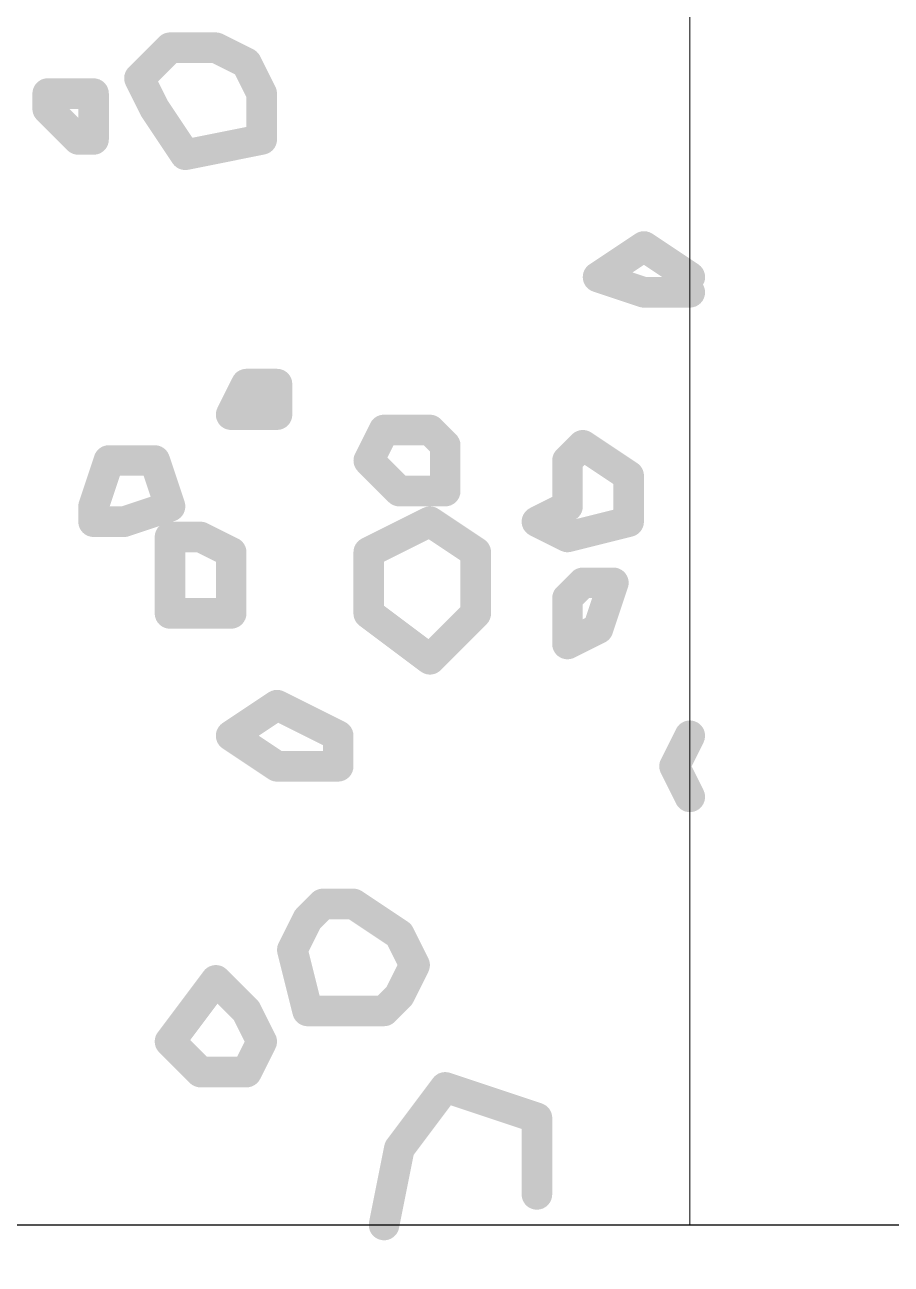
# Model space of a CAD drawing. Header units: inches. Extents: x -1597 to 5492, y -569 to 966.
# Drawn here: x 967.07 to 985.96, y -422.76 to -395.74 of the extents above; entities that cross this region are included whole.
import ezdxf

# ---------------------------------------------------------------- set-up
doc = ezdxf.new("R2010")
doc.units = ezdxf.units.IN
doc.header["$MEASUREMENT"] = 0
doc.layers.add('PDF3_Geometry', color=7, linetype='Continuous')
doc.layers.add('PDF3_Solid Fills', color=7, linetype='Continuous', true_color=0xffffff)

msp = doc.modelspace()

# ---------------------------------------------------------------- hatches: boundary and pattern name
at = {"layer": 'PDF3_Solid Fills', "transparency": 33554558}
for points in [[(969.330273, -396.667148), (969.996939, -396.000482), (969.996939, -396.000482, -0.414194302), (970.468373, -396.000482), (970.468373, -396.000482, -0.414188835), (970.468373, -396.471885), (970.468373, -396.471885), (969.801706, -397.138552), (969.801706, -397.138552, -0.414194292), (969.330273, -397.138552), (969.330273, -397.138552, -0.414188848)], [(970.232673, -395.902852), (970.566006, -395.902852), (970.566006, -395.902852, -0.414183753), (970.899339, -396.236185), (970.899339, -396.236185, -0.414179996), (970.566006, -396.569518), (970.566006, -396.569518), (970.232673, -396.569518), (970.232673, -396.569518, -0.414217492), (969.899339, -396.236185), (969.899339, -396.236185, -0.414221249)], [(970.566006, -395.902852), (971.232673, -395.902852), (971.232673, -395.902852, -0.414183748), (971.566006, -396.236185), (971.566006, -396.236185, -0.414180004), (971.232673, -396.569518), (971.232673, -396.569518), (970.566006, -396.569518), (970.566006, -396.569518, -0.414217514), (970.232673, -396.236185), (970.232673, -396.236185, -0.414221257)], [(971.381739, -395.938042), (972.048406, -396.271375), (972.048406, -396.271375, -0.414181089), (972.197473, -396.718588), (972.197473, -396.718588, -0.414200393), (971.750239, -396.867658), (971.750239, -396.867658), (971.083573, -396.534325), (971.083573, -396.534325, -0.414181081), (970.934506, -396.087112), (970.934506, -396.087112, -0.41420038)], [(972.197473, -396.420445), (972.530806, -397.087112), (972.530806, -397.087112, -0.41418109), (972.381739, -397.534325), (972.381739, -397.534325, -0.414200372), (971.934506, -397.385255), (971.934506, -397.385255), (971.601173, -396.718588), (971.601173, -396.718588, -0.414181083), (971.750239, -396.271375), (971.750239, -396.271375, -0.414200378)], [(969.864139, -396.753778), (970.197473, -397.420445), (970.197473, -397.420445, -0.414181069), (970.048406, -397.867658), (970.048406, -397.867658, -0.41420038), (969.601173, -397.718588), (969.601173, -397.718588), (969.267839, -397.051922), (969.267839, -397.051922, -0.414181063), (969.416906, -396.604708), (969.416906, -396.604708, -0.414200366)], [(967.566006, -396.902852), (968.232673, -396.902852), (968.232673, -396.902852, -0.414183762), (968.566006, -397.236185), (968.566006, -397.236185, -0.414179991), (968.232673, -397.569518), (968.232673, -397.569518), (967.566006, -397.569518), (967.566006, -397.569518, -0.414217503), (967.232673, -397.236185), (967.232673, -397.236185, -0.414221244)], [(967.899339, -397.236185), (967.899339, -397.569518), (967.899339, -397.569518, -0.414180011), (967.566006, -397.902852), (967.566006, -397.902852, -0.414217501), (967.232673, -397.569518), (967.232673, -397.569518), (967.232673, -397.236185), (967.232673, -397.236185, -0.414221244), (967.566006, -396.902852), (967.566006, -396.902852, -0.414183769)], [(968.232673, -396.902852), (968.566006, -396.902852), (968.566006, -396.902852, -0.414183751), (968.899339, -397.236185), (968.899339, -397.236185, -0.414179994), (968.566006, -397.569518), (968.566006, -397.569518), (968.232673, -397.569518), (968.232673, -397.569518, -0.414217496), (967.899339, -397.236185), (967.899339, -397.236185, -0.414221238)], [(968.899339, -397.236185), (968.899339, -397.569518), (968.899339, -397.569518, -0.414179993), (968.566006, -397.902852), (968.566006, -397.902852, -0.414217484), (968.232673, -397.569518), (968.232673, -397.569518), (968.232673, -397.236185), (968.232673, -397.236185, -0.414221256), (968.566006, -396.902852), (968.566006, -396.902852, -0.414183751)], [(972.566006, -397.236185), (972.566006, -398.236185), (972.566006, -398.236185, -0.414180004), (972.232673, -398.569518), (972.232673, -398.569518, -0.414217514), (971.899339, -398.236185), (971.899339, -398.236185), (971.899339, -397.236185), (971.899339, -397.236185, -0.414221243), (972.232673, -396.902852), (972.232673, -396.902852, -0.414183748)], [(967.801706, -397.333815), (968.135039, -397.667148), (968.135039, -397.667148, -0.414188829), (968.135039, -398.138552), (968.135039, -398.138552, -0.414194288), (967.663606, -398.138552), (967.663606, -398.138552), (967.330273, -397.805218), (967.330273, -397.805218, -0.41418883), (967.330273, -397.333815), (967.330273, -397.333815, -0.414194299)], [(968.899339, -397.569518), (968.899339, -398.236185), (968.899339, -398.236185, -0.414179991), (968.566006, -398.569518), (968.566006, -398.569518, -0.414217512), (968.232673, -398.236185), (968.232673, -398.236185), (968.232673, -397.569518), (968.232673, -397.569518, -0.414221248), (968.566006, -397.236185), (968.566006, -397.236185, -0.414183757)], [(970.176673, -397.384615), (970.843339, -398.384615), (970.843339, -398.384615, -0.414222865), (970.750906, -398.846868), (970.750906, -398.846868, -0.414196009), (970.288639, -398.754418), (970.288639, -398.754418), (969.621973, -397.754418), (969.621973, -397.754418, -0.414222873), (969.714406, -397.292165), (969.714406, -397.292165, -0.414196016)], [(968.135039, -397.667148), (968.468373, -398.000482), (968.468373, -398.000482, -0.414188847), (968.468373, -398.471885), (968.468373, -398.471885, -0.414194296), (967.996939, -398.471885), (967.996939, -398.471885), (967.663606, -398.138552), (967.663606, -398.138552, -0.41418884), (967.663606, -397.667148), (967.663606, -397.667148, -0.414194306)], [(968.232673, -397.902852), (968.566006, -397.902852), (968.566006, -397.902852, -0.41418376), (968.899339, -398.236185), (968.899339, -398.236185, -0.414179991), (968.566006, -398.569518), (968.566006, -398.569518), (968.232673, -398.569518), (968.232673, -398.569518, -0.414217493), (967.899339, -398.236185), (967.899339, -398.236185, -0.414221247)], [(970.500606, -398.242655), (972.167273, -397.909322), (972.167273, -397.909322, -0.41422649), (972.559506, -398.170812), (972.559506, -398.170812, -0.414189341), (972.298039, -398.563045), (972.298039, -398.563045), (970.631373, -398.896378), (970.631373, -398.896378, -0.414226511), (970.239139, -398.634888), (970.239139, -398.634888, -0.414189334)], [(979.381073, -400.958832), (980.381073, -400.292165), (980.381073, -400.292165, -0.414196027), (980.843339, -400.384615), (980.843339, -400.384615, -0.414222861), (980.750906, -400.846868), (980.750906, -400.846868), (979.750906, -401.513535), (979.750906, -401.513535, -0.414196018), (979.288639, -401.421085), (979.288639, -401.421085, -0.41422285)], [(980.750906, -400.292165), (981.750906, -400.958832), (981.750906, -400.958832, -0.414222868), (981.843339, -401.421085), (981.843339, -401.421085, -0.414196022), (981.381073, -401.513535), (981.381073, -401.513535), (980.381073, -400.846868), (980.381073, -400.846868, -0.414222873), (980.288639, -400.384615), (980.288639, -400.384615, -0.414196008)], [(979.671406, -400.919955), (980.671406, -401.253288), (980.671406, -401.253288, -0.414224023), (980.882206, -401.674925), (980.882206, -401.674925, -0.414244871), (980.460573, -401.885745), (980.460573, -401.885745), (979.460573, -401.552412), (979.460573, -401.552412, -0.414224042), (979.249773, -401.130775), (979.249773, -401.130775, -0.414244887)], [(980.566006, -401.236185), (981.566006, -401.236185), (981.566006, -401.236185, -0.414183756), (981.899339, -401.569518), (981.899339, -401.569518, -0.414179984), (981.566006, -401.902852), (981.566006, -401.902852), (980.566006, -401.902852), (980.566006, -401.902852, -0.414217504), (980.232673, -401.569518), (980.232673, -401.569518, -0.414221247)], [(972.197473, -403.718588), (971.864139, -404.385255), (971.864139, -404.385255, -0.414200373), (971.416906, -404.534325), (971.416906, -404.534325, -0.414181075), (971.267839, -404.087112), (971.267839, -404.087112), (971.601173, -403.420445), (971.601173, -403.420445, -0.414200385), (972.048406, -403.271375), (972.048406, -403.271375, -0.414181072)], [(971.899339, -403.236185), (972.566006, -403.236185), (972.566006, -403.236185, -0.414183761), (972.899339, -403.569518), (972.899339, -403.569518, -0.414179992), (972.566006, -403.902852), (972.566006, -403.902852), (971.899339, -403.902852), (971.899339, -403.902852, -0.414217496), (971.566006, -403.569518), (971.566006, -403.569518, -0.41422125)], [(972.899339, -403.569518), (972.899339, -404.236185), (972.899339, -404.236185, -0.41418002), (972.566006, -404.569518), (972.566006, -404.569518, -0.414217502), (972.232673, -404.236185), (972.232673, -404.236185), (972.232673, -403.569518), (972.232673, -403.569518, -0.414221243), (972.566006, -403.236185), (972.566006, -403.236185, -0.414183761)], [(971.566006, -403.902852), (972.566006, -403.902852), (972.566006, -403.902852, -0.414183748), (972.899339, -404.236185), (972.899339, -404.236185, -0.41418002), (972.566006, -404.569518), (972.566006, -404.569518), (971.566006, -404.569518), (971.566006, -404.569518, -0.414217505), (971.232673, -404.236185), (971.232673, -404.236185, -0.414221262)], [(975.197473, -404.718588), (974.864139, -405.385255), (974.864139, -405.385255, -0.414200375), (974.416906, -405.534325), (974.416906, -405.534325, -0.414181073), (974.267839, -405.087112), (974.267839, -405.087112), (974.601173, -404.420445), (974.601173, -404.420445, -0.414200367), (975.048406, -404.271375), (975.048406, -404.271375, -0.41418109)], [(974.899339, -404.236185), (975.899339, -404.236185), (975.899339, -404.236185, -0.414183762), (976.232673, -404.569518), (976.232673, -404.569518, -0.414180009), (975.899339, -404.902852), (975.899339, -404.902852), (974.899339, -404.902852), (974.899339, -404.902852, -0.414217485), (974.566006, -404.569518), (974.566006, -404.569518, -0.414221238)], [(976.135039, -404.333815), (976.468373, -404.667148), (976.468373, -404.667148, -0.414188832), (976.468373, -405.138552), (976.468373, -405.138552, -0.414194285), (975.996939, -405.138552), (975.996939, -405.138552), (975.663606, -404.805218), (975.663606, -404.805218, -0.414188841), (975.663606, -404.333815), (975.663606, -404.333815, -0.414194302)], [(976.566006, -404.902852), (976.566006, -405.902852), (976.566006, -405.902852, -0.414180002), (976.232673, -406.236185), (976.232673, -406.236185, -0.414217497), (975.899339, -405.902852), (975.899339, -405.902852), (975.899339, -404.902852), (975.899339, -404.902852, -0.41422126), (976.232673, -404.569518), (976.232673, -404.569518, -0.414183737)], [(978.663606, -405.000482), (978.996939, -404.667148), (978.996939, -404.667148, -0.4141943), (979.468373, -404.667148), (979.468373, -404.667148, -0.414188841), (979.468373, -405.138552), (979.468373, -405.138552), (979.135039, -405.471885), (979.135039, -405.471885, -0.4141943), (978.663606, -405.471885), (978.663606, -405.471885, -0.414188847)], [(979.417573, -404.625498), (980.417573, -405.292165), (980.417573, -405.292165, -0.414222852), (980.510006, -405.754418), (980.510006, -405.754418, -0.414196012), (980.047739, -405.846868), (980.047739, -405.846868), (979.047739, -405.180202), (979.047739, -405.180202, -0.414222867), (978.955306, -404.717948), (978.955306, -404.717948, -0.414196026)], [(969.215539, -405.341592), (968.882206, -406.341592), (968.882206, -406.341592, -0.414244869), (968.460573, -406.552412), (968.460573, -406.552412, -0.414224017), (968.249773, -406.130775), (968.249773, -406.130775), (968.583106, -405.130775), (968.583106, -405.130775, -0.414244869), (969.004739, -404.919955), (969.004739, -404.919955, -0.414224012)], [(968.899339, -404.902852), (969.899339, -404.902852), (969.899339, -404.902852, -0.414183768), (970.232673, -405.236185), (970.232673, -405.236185, -0.414179997), (969.899339, -405.569518), (969.899339, -405.569518), (968.899339, -405.569518), (968.899339, -405.569518, -0.414217501), (968.566006, -405.236185), (968.566006, -405.236185, -0.414221256)], [(970.215539, -405.130775), (970.548873, -406.130775), (970.548873, -406.130775, -0.41422401), (970.338073, -406.552412), (970.338073, -406.552412, -0.414244879), (969.916439, -406.341592), (969.916439, -406.341592), (969.583106, -405.341592), (969.583106, -405.341592, -0.414224032), (969.793906, -404.919955), (969.793906, -404.919955, -0.414244896)], [(974.801706, -405.000482), (975.468373, -405.667148), (975.468373, -405.667148, -0.414188854), (975.468373, -406.138552), (975.468373, -406.138552, -0.414194302), (974.996939, -406.138552), (974.996939, -406.138552), (974.330273, -405.471885), (974.330273, -405.471885, -0.414188838), (974.330273, -405.000482), (974.330273, -405.000482, -0.414194296)], [(979.232673, -405.236185), (979.232673, -406.236185), (979.232673, -406.236185, -0.414180007), (978.899339, -406.569518), (978.899339, -406.569518, -0.414217501), (978.566006, -406.236185), (978.566006, -406.236185), (978.566006, -405.236185), (978.566006, -405.236185, -0.414221246), (978.899339, -404.902852), (978.899339, -404.902852, -0.414183751)], [(980.566006, -405.569518), (980.566006, -406.569518), (980.566006, -406.569518, -0.414180001), (980.232673, -406.902852), (980.232673, -406.902852, -0.41421749), (979.899339, -406.569518), (979.899339, -406.569518), (979.899339, -405.569518), (979.899339, -405.569518, -0.414221257), (980.232673, -405.236185), (980.232673, -405.236185, -0.414183754)], [(975.232673, -405.569518), (976.232673, -405.569518), (976.232673, -405.569518, -0.414183762), (976.566006, -405.902852), (976.566006, -405.902852, -0.414180002), (976.232673, -406.236185), (976.232673, -406.236185), (975.232673, -406.236185), (975.232673, -406.236185, -0.414217488), (974.899339, -405.902852), (974.899339, -405.902852, -0.414221261)], [(968.899339, -406.236185), (968.899339, -406.569518), (968.899339, -406.569518, -0.414180013), (968.566006, -406.902852), (968.566006, -406.902852, -0.41421749), (968.232673, -406.569518), (968.232673, -406.569518), (968.232673, -406.236185), (968.232673, -406.236185, -0.414221259), (968.566006, -405.902852), (968.566006, -405.902852, -0.414183753)], [(969.127239, -406.253288), (970.127239, -405.919955), (970.127239, -405.919955, -0.414244868), (970.548873, -406.130775), (970.548873, -406.130775, -0.41422401), (970.338073, -406.552412), (970.338073, -406.552412), (969.338073, -406.885745), (969.338073, -406.885745, -0.41424488), (968.916439, -406.674925), (968.916439, -406.674925, -0.414224026)], [(978.083573, -406.271375), (978.750239, -405.938042), (978.750239, -405.938042, -0.414200379), (979.197473, -406.087112), (979.197473, -406.087112, -0.414181099), (979.048406, -406.534325), (979.048406, -406.534325), (978.381739, -406.867658), (978.381739, -406.867658, -0.414200379), (977.934506, -406.718588), (977.934506, -406.718588, -0.414181085)], [(968.566006, -406.236185), (969.232673, -406.236185), (969.232673, -406.236185, -0.414183762), (969.566006, -406.569518), (969.566006, -406.569518, -0.41418), (969.232673, -406.902852), (969.232673, -406.902852), (968.566006, -406.902852), (968.566006, -406.902852, -0.41421749), (968.232673, -406.569518), (968.232673, -406.569518, -0.414221252)], [(974.416906, -406.938042), (975.750239, -406.271375), (975.750239, -406.271375, -0.414200398), (976.197473, -406.420445), (976.197473, -406.420445, -0.414181074), (976.048406, -406.867658), (976.048406, -406.867658), (974.715073, -407.534325), (974.715073, -407.534325, -0.414200368), (974.267839, -407.385255), (974.267839, -407.385255, -0.414181074)], [(976.084239, -406.292165), (977.084239, -406.958832), (977.084239, -406.958832, -0.414222863), (977.176673, -407.421085), (977.176673, -407.421085, -0.414196025), (976.714406, -407.513535), (976.714406, -407.513535), (975.714406, -406.846868), (975.714406, -406.846868, -0.414222877), (975.621973, -406.384615), (975.621973, -406.384615, -0.414196037)], [(978.381739, -406.271375), (979.048406, -406.604708), (979.048406, -406.604708, -0.414181078), (979.197473, -407.051922), (979.197473, -407.051922, -0.414200386), (978.750239, -407.200992), (978.750239, -407.200992), (978.083573, -406.867658), (978.083573, -406.867658, -0.414181106), (977.934506, -406.420445), (977.934506, -406.420445, -0.414200389)], [(978.818473, -406.579468), (980.151806, -406.246135), (980.151806, -406.246135, -0.414197894), (980.556039, -406.488672), (980.556039, -406.488672, -0.414192588), (980.313506, -406.892898), (980.313506, -406.892898), (978.980173, -407.226232), (978.980173, -407.226232, -0.414197894), (978.575939, -406.983695), (978.575939, -406.983695, -0.414192592)], [(970.566006, -406.902852), (970.566006, -407.902852), (970.566006, -407.902852, -0.414180007), (970.232673, -408.236185), (970.232673, -408.236185, -0.414217505), (969.899339, -407.902852), (969.899339, -407.902852), (969.899339, -406.902852), (969.899339, -406.902852, -0.414221238), (970.232673, -406.569518), (970.232673, -406.569518, -0.414183754)], [(970.232673, -406.569518), (970.899339, -406.569518), (970.899339, -406.569518, -0.414183744), (971.232673, -406.902852), (971.232673, -406.902852, -0.414180015), (970.899339, -407.236185), (970.899339, -407.236185), (970.232673, -407.236185), (970.232673, -407.236185, -0.414217494), (969.899339, -406.902852), (969.899339, -406.902852, -0.414221238)], [(971.048406, -406.604708), (971.715073, -406.938042), (971.715073, -406.938042, -0.414181068), (971.864139, -407.385255), (971.864139, -407.385255, -0.414200384), (971.416906, -407.534325), (971.416906, -407.534325), (970.750239, -407.200992), (970.750239, -407.200992, -0.414181079), (970.601173, -406.753778), (970.601173, -406.753778, -0.414200384)], [(971.899339, -407.236185), (971.899339, -408.569518), (971.899339, -408.569518, -0.41418), (971.566006, -408.902852), (971.566006, -408.902852, -0.414217479), (971.232673, -408.569518), (971.232673, -408.569518), (971.232673, -407.236185), (971.232673, -407.236185, -0.414221248), (971.566006, -406.902852), (971.566006, -406.902852, -0.414183742)], [(974.899339, -407.236185), (974.899339, -408.569518), (974.899339, -408.569518, -0.414179982), (974.566006, -408.902852), (974.566006, -408.902852, -0.414217485), (974.232673, -408.569518), (974.232673, -408.569518), (974.232673, -407.236185), (974.232673, -407.236185, -0.414221254), (974.566006, -406.902852), (974.566006, -406.902852, -0.414183753)], [(977.232673, -407.236185), (977.232673, -408.569518), (977.232673, -408.569518, -0.414179986), (976.899339, -408.902852), (976.899339, -408.902852, -0.414217486), (976.566006, -408.569518), (976.566006, -408.569518), (976.566006, -407.236185), (976.566006, -407.236185, -0.414221241), (976.899339, -406.902852), (976.899339, -406.902852, -0.414183755)], [(970.566006, -407.902852), (970.566006, -408.569518), (970.566006, -408.569518, -0.414179991), (970.232673, -408.902852), (970.232673, -408.902852, -0.41421749), (969.899339, -408.569518), (969.899339, -408.569518), (969.899339, -407.902852), (969.899339, -407.902852, -0.414221247), (970.232673, -407.569518), (970.232673, -407.569518, -0.414183748)], [(978.663606, -408.000482), (978.996939, -407.667148), (978.996939, -407.667148, -0.414194308), (979.468373, -407.667148), (979.468373, -407.667148, -0.414188841), (979.468373, -408.138552), (979.468373, -408.138552), (979.135039, -408.471885), (979.135039, -408.471885, -0.414194306), (978.663606, -408.471885), (978.663606, -408.471885, -0.414188847)], [(979.232673, -407.569518), (979.899339, -407.569518), (979.899339, -407.569518, -0.414183754), (980.232673, -407.902852), (980.232673, -407.902852, -0.414180012), (979.899339, -408.236185), (979.899339, -408.236185), (979.232673, -408.236185), (979.232673, -408.236185, -0.4142175), (978.899339, -407.902852), (978.899339, -407.902852, -0.414221241)], [(980.215539, -408.008258), (979.882206, -409.008258), (979.882206, -409.008258, -0.414244882), (979.460573, -409.219078), (979.460573, -409.219078, -0.414224024), (979.249773, -408.797442), (979.249773, -408.797442), (979.583106, -407.797442), (979.583106, -407.797442, -0.414244874), (980.004739, -407.586622), (980.004739, -407.586622, -0.414224022)], [(979.232673, -408.236185), (979.232673, -409.236185), (979.232673, -409.236185, -0.414179999), (978.899339, -409.569518), (978.899339, -409.569518, -0.414217508), (978.566006, -409.236185), (978.566006, -409.236185), (978.566006, -408.236185), (978.566006, -408.236185, -0.414221246), (978.899339, -407.902852), (978.899339, -407.902852, -0.414183751)], [(970.232673, -408.236185), (971.566006, -408.236185), (971.566006, -408.236185, -0.41418376), (971.899339, -408.569518), (971.899339, -408.569518, -0.41418), (971.566006, -408.902852), (971.566006, -408.902852), (970.232673, -408.902852), (970.232673, -408.902852, -0.41421749), (969.899339, -408.569518), (969.899339, -408.569518, -0.414221263)], [(974.766006, -408.302848), (976.099339, -409.302848), (976.099339, -409.302848, -0.414214994), (976.165973, -409.769518), (976.165973, -409.769518, -0.414219771), (975.699306, -409.836185), (975.699306, -409.836185), (974.365973, -408.836185), (974.365973, -408.836185, -0.414214993), (974.299339, -408.369515), (974.299339, -408.369515, -0.414219761)], [(975.663606, -409.333815), (976.663606, -408.333815), (976.663606, -408.333815, -0.414194301), (977.135039, -408.333815), (977.135039, -408.333815, -0.414188847), (977.135039, -408.805218), (977.135039, -408.805218), (976.135039, -409.805218), (976.135039, -409.805218, -0.414194307), (975.663606, -409.805218), (975.663606, -409.805218, -0.414188826)], [(978.750239, -408.938042), (979.416906, -408.604708), (979.416906, -408.604708, -0.414200372), (979.864139, -408.753778), (979.864139, -408.753778, -0.414181087), (979.715073, -409.200992), (979.715073, -409.200992), (979.048406, -409.534325), (979.048406, -409.534325, -0.414200371), (978.601173, -409.385255), (978.601173, -409.385255, -0.414181068)], [(971.381073, -410.958832), (972.381073, -410.292165), (972.381073, -410.292165, -0.414196027), (972.843339, -410.384615), (972.843339, -410.384615, -0.414222874), (972.750906, -410.846868), (972.750906, -410.846868), (971.750906, -411.513535), (971.750906, -411.513535, -0.414196028), (971.288639, -411.421085), (971.288639, -411.421085, -0.414222858)], [(972.715073, -410.271375), (974.048406, -410.938042), (974.048406, -410.938042, -0.414181085), (974.197473, -411.385255), (974.197473, -411.385255, -0.414200381), (973.750239, -411.534325), (973.750239, -411.534325), (972.416906, -410.867658), (972.416906, -410.867658, -0.414181082), (972.267839, -410.420445), (972.267839, -410.420445, -0.414200377)], [(971.750906, -410.958832), (972.750906, -411.625498), (972.750906, -411.625498, -0.414222852), (972.843339, -412.087752), (972.843339, -412.087752, -0.414196015), (972.381073, -412.180202), (972.381073, -412.180202), (971.381073, -411.513535), (971.381073, -411.513535, -0.414222864), (971.288639, -411.051282), (971.288639, -411.051282, -0.414196024)], [(974.232673, -411.236185), (974.232673, -411.902852), (974.232673, -411.902852, -0.41418001), (973.899339, -412.236185), (973.899339, -412.236185, -0.414217486), (973.566006, -411.902852), (973.566006, -411.902852), (973.566006, -411.236185), (973.566006, -411.236185, -0.41422126), (973.899339, -410.902852), (973.899339, -410.902852, -0.414183741)], [(981.864139, -411.385255), (981.530806, -412.051922), (981.530806, -412.051922, -0.414200386), (981.083573, -412.200992), (981.083573, -412.200992, -0.414181074), (980.934506, -411.753778), (980.934506, -411.753778), (981.267839, -411.087112), (981.267839, -411.087112, -0.414200378), (981.715073, -410.938042), (981.715073, -410.938042, -0.414181084)], [(972.566006, -411.569518), (973.899339, -411.569518), (973.899339, -411.569518, -0.414183757), (974.232673, -411.902852), (974.232673, -411.902852, -0.41418001), (973.899339, -412.236185), (973.899339, -412.236185), (972.566006, -412.236185), (972.566006, -412.236185, -0.414217511), (972.232673, -411.902852), (972.232673, -411.902852, -0.414221244)], [(981.530806, -411.753778), (981.864139, -412.420445), (981.864139, -412.420445, -0.414181086), (981.715073, -412.867658), (981.715073, -412.867658, -0.41420038), (981.267839, -412.718588), (981.267839, -412.718588), (980.934506, -412.051922), (980.934506, -412.051922, -0.414181102), (981.083573, -411.604708), (981.083573, -411.604708, -0.414200368)], [(972.996939, -415.000482), (973.330273, -414.667148), (973.330273, -414.667148, -0.414194302), (973.801706, -414.667148), (973.801706, -414.667148, -0.414188847), (973.801706, -415.138552), (973.801706, -415.138552), (973.468373, -415.471885), (973.468373, -415.471885, -0.414194318), (972.996939, -415.471885), (972.996939, -415.471885, -0.41418884)], [(973.566006, -414.569518), (974.232673, -414.569518), (974.232673, -414.569518, -0.414183761), (974.566006, -414.902852), (974.566006, -414.902852, -0.414180018), (974.232673, -415.236185), (974.232673, -415.236185), (973.566006, -415.236185), (973.566006, -415.236185, -0.414217503), (973.232673, -414.902852), (973.232673, -414.902852, -0.414221231)], [(974.417573, -414.625498), (975.417573, -415.292165), (975.417573, -415.292165, -0.414222876), (975.510006, -415.754418), (975.510006, -415.754418, -0.414196029), (975.047739, -415.846868), (975.047739, -415.846868), (974.047739, -415.180202), (974.047739, -415.180202, -0.414222863), (973.955306, -414.717948), (973.955306, -414.717948, -0.414196018)], [(973.530806, -415.385255), (973.197473, -416.051922), (973.197473, -416.051922, -0.414200363), (972.750239, -416.200992), (972.750239, -416.200992, -0.414181098), (972.601173, -415.753778), (972.601173, -415.753778), (972.934506, -415.087112), (972.934506, -415.087112, -0.414200386), (973.381739, -414.938042), (973.381739, -414.938042, -0.414181079)], [(975.530806, -415.420445), (975.864139, -416.087112), (975.864139, -416.087112, -0.414181081), (975.715073, -416.534325), (975.715073, -416.534325, -0.414200384), (975.267839, -416.385255), (975.267839, -416.385255), (974.934506, -415.718588), (974.934506, -415.718588, -0.414181081), (975.083573, -415.271375), (975.083573, -415.271375, -0.414200366)], [(973.222706, -415.822005), (973.556039, -417.155338), (973.556039, -417.155338, -0.414192611), (973.313506, -417.559565), (973.313506, -417.559565, -0.414197889), (972.909273, -417.317028), (972.909273, -417.317028), (972.575939, -415.983695), (972.575939, -415.983695, -0.414192598), (972.818473, -415.579468), (972.818473, -415.579468, -0.414197909)], [(975.864139, -416.385255), (975.530806, -417.051922), (975.530806, -417.051922, -0.414200384), (975.083573, -417.200992), (975.083573, -417.200992, -0.414181096), (974.934506, -416.753778), (974.934506, -416.753778), (975.267839, -416.087112), (975.267839, -416.087112, -0.414200381), (975.715073, -415.938042), (975.715073, -415.938042, -0.414181065)], [(971.499306, -416.769518), (970.499306, -418.102852), (970.499306, -418.102852, -0.414225418), (970.032639, -418.169515), (970.032639, -418.169515, -0.414218647), (969.966006, -417.702848), (969.966006, -417.702848), (970.966006, -416.369515), (970.966006, -416.369515, -0.4142254), (971.432673, -416.302852), (971.432673, -416.302852, -0.414218623)], [(971.468373, -416.333815), (972.135039, -417.000482), (972.135039, -417.000482, -0.414188855), (972.135039, -417.471885), (972.135039, -417.471885, -0.414194301), (971.663606, -417.471885), (971.663606, -417.471885), (970.996939, -416.805218), (970.996939, -416.805218, -0.414188841), (970.996939, -416.333815), (970.996939, -416.333815, -0.414194306)], [(974.663606, -417.000482), (974.996939, -416.667148), (974.996939, -416.667148, -0.414194297), (975.468373, -416.667148), (975.468373, -416.667148, -0.414188839), (975.468373, -417.138552), (975.468373, -417.138552), (975.135039, -417.471885), (975.135039, -417.471885, -0.414194287), (974.663606, -417.471885), (974.663606, -417.471885, -0.414188848)], [(972.197473, -417.087112), (972.530806, -417.753778), (972.530806, -417.753778, -0.414181085), (972.381739, -418.200992), (972.381739, -418.200992, -0.414200384), (971.934506, -418.051922), (971.934506, -418.051922), (971.601173, -417.385255), (971.601173, -417.385255, -0.414181087), (971.750239, -416.938042), (971.750239, -416.938042, -0.414200378)], [(973.232673, -416.902852), (974.899339, -416.902852), (974.899339, -416.902852, -0.414183754), (975.232673, -417.236185), (975.232673, -417.236185, -0.414180006), (974.899339, -417.569518), (974.899339, -417.569518), (973.232673, -417.569518), (973.232673, -417.569518, -0.414217504), (972.899339, -417.236185), (972.899339, -417.236185, -0.414221252)], [(970.468373, -417.667148), (971.135039, -418.333815), (971.135039, -418.333815, -0.414188846), (971.135039, -418.805218), (971.135039, -418.805218, -0.414194313), (970.663606, -418.805218), (970.663606, -418.805218), (969.996939, -418.138552), (969.996939, -418.138552, -0.414188834), (969.996939, -417.667148), (969.996939, -417.667148, -0.414194297)], [(972.530806, -418.051922), (972.197473, -418.718588), (972.197473, -418.718588, -0.414200382), (971.750239, -418.867658), (971.750239, -418.867658, -0.414181084), (971.601173, -418.420445), (971.601173, -418.420445), (971.934506, -417.753778), (971.934506, -417.753778, -0.414200368), (972.381739, -417.604708), (972.381739, -417.604708, -0.414181089)], [(970.899339, -418.236185), (971.899339, -418.236185), (971.899339, -418.236185, -0.414183733), (972.232673, -418.569518), (972.232673, -418.569518, -0.414180007), (971.899339, -418.902852), (971.899339, -418.902852), (970.899339, -418.902852), (970.899339, -418.902852, -0.414217518), (970.566006, -418.569518), (970.566006, -418.569518, -0.414221259)], [(976.499306, -419.102852), (975.499306, -420.436185), (975.499306, -420.436185, -0.414225406), (975.032639, -420.502848), (975.032639, -420.502848, -0.414218642), (974.966006, -420.036182), (974.966006, -420.036182), (975.966006, -418.702848), (975.966006, -418.702848, -0.414225419), (976.432673, -418.636185), (976.432673, -418.636185, -0.414218631)], [(976.338073, -418.586622), (978.338073, -419.253288), (978.338073, -419.253288, -0.414224032), (978.548873, -419.674925), (978.548873, -419.674925, -0.414244893), (978.127239, -419.885745), (978.127239, -419.885745), (976.127239, -419.219078), (976.127239, -419.219078, -0.414224021), (975.916439, -418.797442), (975.916439, -418.797442, -0.414244866)], [(978.566006, -419.569518), (978.566006, -421.236185), (978.566006, -421.236185, -0.414179991), (978.232673, -421.569518), (978.232673, -421.569518, -0.414217497), (977.899339, -421.236185), (977.899339, -421.236185), (977.899339, -419.569518), (977.899339, -419.569518, -0.414221241), (978.232673, -419.236185), (978.232673, -419.236185, -0.414183763)], [(975.559506, -420.301555), (975.226173, -421.968222), (975.226173, -421.968222, -0.414226494), (974.833939, -422.229712), (974.833939, -422.229712, -0.414189341), (974.572473, -421.837478), (974.572473, -421.837478), (974.905806, -420.170812), (974.905806, -420.170812, -0.414226504), (975.298039, -419.909322), (975.298039, -419.909322, -0.414189341)]]:
    msp.add_hatch(color=7, dxfattribs=at).paths.add_polyline_path(points)

# ---------------------------------------------------------------- linework, layer by layer
at = {"layer": 'PDF3_Geometry', "lineweight": 9}
msp.add_lwpolyline([(981.566006, -355.236185), (981.566006, -421.902852), (936.232673, -421.902852), (936.232673, -384.236185), (910.899339, -384.236185), (910.899339, -355.236185)], close=True, dxfattribs=at)
at = {"layer": 'PDF3_Geometry', "lineweight": 25}
msp.add_lwpolyline([(1123.899339, -421.902852), (1123.899339, -447.902852), (802.899339, -447.902852), (802.899339, -421.902852)], close=True, dxfattribs=at)

doc.saveas('drawing.dxf')
